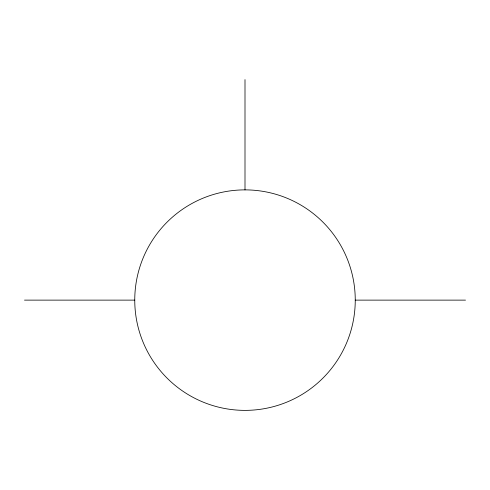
<?xml version="1.0" encoding="UTF-8"?>
<svg xmlns="http://www.w3.org/2000/svg" width="490" height="490" viewBox="0 0 490 490"><rect width="100%" height="100%" fill="white"/><g stroke="black" fill="none" stroke-linecap="round" stroke-linejoin="round"><path stroke-width="0.73" d="M24.5 300.125L134.75 300.125M355.25 300.125A110.25 110.25 0 0 0 189.875 204.649A110.25 110.25 0 0 0 189.875 395.602A110.25 110.25 0 0 0 355.25 300.125L465.5 300.125M245 79.625L245 189.875"/></g></svg>
